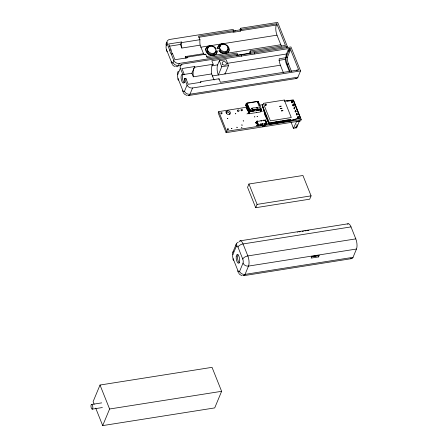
<?xml version="1.0" encoding="UTF-8"?>
<svg xmlns="http://www.w3.org/2000/svg" width="448" height="448" viewBox="0 0 448 448"><rect width="100%" height="100%" fill="white"/><g stroke="black" fill="none" stroke-linecap="round" stroke-linejoin="round"><path stroke-width="0.67" d="M256.564 121.727L256.967 121.66L257.118 122.254L256.564 121.727L256.99 121.307L258.126 124.124L257.947 125.686L262.685 124.936M247.727 109.956L248.046 108.125L247.727 109.956L248.461 112.308L248.713 111.289L247.727 109.956L248.814 111.983L248.713 111.289M256.67 122.993L256.486 122.511L255.517 122.64L256.463 122.298L256.9 122.702L257.729 125.642L256.749 125.72L257.718 125.429L257.947 123.973L257.113 122.097L256.581 122.836L255.69 123.077L256.67 122.993L257.113 122.097M258.586 103.774L257.415 101.573L246.837 103.309L246.081 105.252L246.736 107.464L245.655 105.095L246.142 103.813L247.061 103.034L257.32 101.366L258.278 101.584L261.559 109.474L260.607 111.826L261.027 110.191L260.322 109.76L260.411 108.416L261.027 110.191L260.277 111.989L248.998 113.77L249.133 111.67M265.502 120.316L265.462 120.932L265.098 120.378L265.591 120.109L264.981 120.047L265.143 120.792L264.981 120.047M264.04 124.723L266.073 124.398L266.252 122.842L265.39 119.98M260.378 124.001L260.305 124.757L262.366 124.499L262.41 123.676L260.378 124.001L260.305 124.757L262.22 124.135M258.126 124.124L257.947 125.686L256.648 122.438L256.967 121.66M291.099 122.108L293.39 128.302L296.626 127.786L297.024 124.482M265.199 120.926L265.754 120.758L266.224 123.318L266.017 122.634L266.627 122.573L265.754 120.758L265.093 120.366L264.919 120.803M292.074 102.872L292.41 101.662L291.894 102.9M293.294 105.918L293.625 104.709L293.115 105.946M294.51 108.959L294.84 107.75L294.33 108.987M295.725 112.006L296.061 110.796L295.546 112.034M296.946 115.046L297.276 113.842L296.766 115.074M298.161 118.093L298.491 116.883L297.982 118.121M248.046 108.125L247.094 109.642L246.534 108.209L247.072 106.266L246.837 103.309L250.936 111.244L258.378 110.561L260.322 109.76L257.415 101.573M266.627 122.573L266.246 124.298L266.034 123.777L267.086 123.631L266.034 123.777M172.29 63.566A4.418 2.134 -21.8 0 1 171.326 61.768L166.533 49.784A2.946 1.103 81 0 1 166.264 45.73L167.115 43.686A4.418 3.5 22.6 0 1 169.725 39.452L233.212 29.422L233.694 30.621L233.016 32.318L240.447 31.142L241.125 29.45L240.643 28.252L277.698 22.4L287.286 46.368L286.647 47.902M252.185 109.799L253.954 109.81L253.266 110.964L252.98 110.247L253.954 109.81L258.339 108.83L252.185 109.799L252.538 110.846L249.749 111.972L248.707 113.725L248.366 112.806L246.971 113.994M257.79 110.516L257.622 109.514L256.687 109.379L257.79 110.516L257.622 109.514M264.314 123.76L264.998 125.546L264.617 126.459L262.909 126.728L263.284 125.81L262.41 123.676M236.314 243.93L232.859 252.23M181.877 64.926L178.461 65.464A4.418 3.5 22.6 0 1 172.973 62.507L173.824 60.463L171.237 53.995A4.418 1.652 81 0 1 169.702 50.154L167.115 43.686M236.796 55.776L237.434 54.242L236.953 53.043L207.172 57.747L205.761 54.214A9.666 3.618 81 0 1 203.538 53.698L200.127 45.158L181.838 48.048L180.404 44.453L181.429 41.983L168.678 43.994L171.052 49.941A4.418 1.652 81 0 0 172.586 53.782L174.966 59.724L187.718 57.714L187.477 57.103A9.666 3.618 81 0 1 185.254 56.582L185.97 58.38M237.434 54.242L179.312 63.42L178.461 65.464A7.364 2.755 81 0 1 176.232 66.472M178.489 80.125A4.418 2.134 -21.8 0 1 178.035 78.551A2.946 1.103 81 0 1 177.766 74.491L180.37 68.236A4.418 3.5 22.6 0 1 182.98 64.002L241.102 54.824L241.556 56.078L241.102 54.824M200.581 82.65A9.666 3.618 81 0 0 200.726 81.654L219.016 78.764L220.427 82.298L298.71 69.938L290.08 48.367L211.803 60.726L213.214 64.26A9.666 3.618 81 0 0 211.63 73.926L193.34 76.815L191.901 73.214L194.684 66.534L181.927 68.55L184.307 74.497A4.418 1.652 81 0 0 182.426 77.05A4.418 1.652 81 0 0 184.296 82.718M241.08 54.88L290.954 46.956L300.535 70.924L297.931 77.179L189.963 94.226A4.418 3.5 22.6 0 1 184.475 91.269L187.079 85.019L184.492 78.546L185.842 78.333L188.216 84.28L200.973 82.264L200.726 81.654M209.166 46.654L209.507 45.825M300.535 70.924L192.562 87.97L189.963 94.226A7.364 2.755 81 0 1 187.734 95.234M207.659 48.787A4.418 3.5 22.6 0 0 209.709 54.673A4.418 3.5 22.6 0 0 215.376 52.041L215.678 51.318M216.328 54.113A5.891 4.67 22.6 0 0 216.787 51.822L217.134 50.994L215.723 51.212M221.654 43.904L221.312 44.733A5.891 4.67 22.6 0 0 217.498 48.765M219.369 60.721L221.766 66.713L218.31 75.012A7.364 2.755 81 0 1 217.644 64.87L219.369 60.721L226.117 59.657L228.514 65.649L225.058 73.948A7.364 2.755 81 0 1 224.851 73.394M240.447 31.142L239.954 29.91L240.643 28.252M95.698 408.111L102.693 425.6L214.71 407.91L221.62 391.311L212.038 367.343L100.016 385.034L93.106 401.632L94.142 404.219M247.078 107.145L218.753 111.614L218.204 112.941L226.083 132.658L300.686 120.882L301.241 119.549L293.356 99.837L285.757 101.035M241.125 29.45L276.83 23.811L285.454 45.382L250.236 50.943L249.732 52.158A7.364 2.755 81 0 1 248.713 53.379L237.087 55.216M250.074 53.676L250.712 52.142L250.236 50.943M254.862 53.928L254.386 52.73M102.693 425.6L109.598 409.002L100.016 385.034M226.083 132.658L226.638 131.331L218.753 111.614M281.551 46.245A7.364 2.755 81 0 1 280.823 44.755L276.993 35.168A7.364 2.755 81 0 1 276.321 25.026L276.83 23.811M248.998 113.77L249.749 111.972L249.603 110.146L255.27 109.491L260.322 109.76L258.804 109.855L261.559 109.474M284.278 101.046L293.339 100.391L300.339 117.891L290.282 120.971L270.038 124.169L268.906 123.855L265.356 116.054L262.282 105.185L262.64 104.345L262.298 105.291L269.472 122.959L290.752 119.403M257.326 121.414L257.062 120.926L257.561 121.99L257.326 121.414L264.914 120.215M289.957 71.176L287.146 64.142A7.364 2.755 81 0 1 286.474 54.001L288.204 49.851L289.554 49.638L290.08 48.367M289.346 71.344L286.317 63.778A7.364 2.755 81 0 1 285.225 59.349L288.68 51.05L288.204 49.851M291.558 71.602L288.495 63.93A7.364 2.755 81 0 1 287.269 57.478L290.03 50.837L289.554 49.638M262.366 124.499L262.175 124.953L262.909 126.728M248.942 184.016L247.565 187.337L255.707 207.71L309.697 199.186L311.08 195.866L302.932 175.493L248.942 184.016L257.09 204.389L255.707 207.71M276.786 123.105L275.475 122.046L275.436 123.318L275.475 122.046L277.054 122.455L290.55 120.327L300.339 117.891L293.339 100.391L287.308 101.181M233.582 260.271A4.418 2.134 -21.8 0 1 233.128 258.698A2.946 1.103 81 0 1 232.865 254.638L236.314 246.338A4.418 3.5 22.6 0 1 238.213 242.284M294.918 127.383L296.626 127.786L299.566 120.736L296.649 121.464L293.39 128.302M347.469 224.146A7.364 2.755 81 0 1 351.025 226.901L355.813 238.885A7.364 2.755 81 0 1 356.485 249.026L353.03 257.326L245.056 274.372A4.418 3.5 22.6 0 1 239.574 271.421L243.023 263.122A2.946 1.103 81 0 0 242.76 259.062L237.966 247.078A2.946 1.103 81 0 0 236.314 246.338M318.578 256.922L319.267 255.259L311.836 256.435L311.147 258.093L318.578 256.922L318.097 255.724M291.614 102.222L292.102 101.063L291.402 102.256M292.835 105.269L293.322 104.104L292.617 105.302M294.05 108.315L294.538 107.15L293.832 108.349M295.266 111.356L295.753 110.191L295.053 111.39M296.486 114.402L296.974 113.238L296.268 114.436M297.702 117.443L298.189 116.284L297.483 117.477M248.707 113.725L249.782 111.328L247.061 103.034M247.094 109.642L247.778 108.298L248.242 108.506M246.534 108.209L247.453 106.557L246.837 103.309L249.749 111.972M256.9 122.702L256.581 122.836L257.729 125.642L257.477 124.606L257.947 123.973M252.913 111.255L255.27 109.491L258.345 109.396L258.378 110.561L257.505 109.682M252.862 110.538L253.954 109.81M252.487 110.331L255.27 109.491L257.723 110.443M257.958 124.835L260.523 124.359M266.246 124.298L267.26 124.057L266.459 124.046M251.53 108.718L252.678 108.489L251.518 108.662L251.306 108.209L251.518 108.662M252.538 110.846L249.782 111.328L246.142 103.813M314.664 256.166L316.372 255.892M233.694 30.621L198.548 36.17L199.959 39.704A9.666 3.618 81 0 0 200.127 45.158M233.195 30.979L239.954 29.91M234.209 31.175L235.586 30.962M198.733 37.279L233.184 31.836M240.615 30.666L276.321 25.026M181.429 41.983L181.675 42.594L199.959 39.704M168.991 46.25L180.404 44.453M169.702 50.154L171.052 49.941M200.738 47.208L276.993 35.168M171.237 53.995L172.586 53.782M215.236 48.742L216.177 48.591A5.891 4.67 22.6 0 0 206.769 47.169A5.891 4.67 22.6 0 0 209.916 55.042A5.891 4.67 22.6 0 0 217.134 50.994M219.279 48.104L217.868 48.328A5.891 4.67 22.6 0 1 225.081 44.279A5.891 4.67 22.6 0 1 228.228 52.147A5.891 4.67 22.6 0 1 218.826 50.725L220.237 50.501L219.89 51.33A4.418 3.5 22.6 0 0 224.98 53.066A4.418 3.5 22.6 0 0 227.472 49.554M185.254 56.582L203.538 53.698M215.376 52.041L216.787 51.822M187.477 57.103L205.761 54.214M206.595 56.476L280.823 44.755M250.712 52.142L287.286 46.368M288.68 51.05L290.03 50.837M193.34 76.815A9.666 3.618 81 0 1 194.925 67.144L213.214 64.26M211.568 65.834L217.644 64.87M227.147 63.37L286.474 54.001M221.766 66.713L228.514 65.649M287.269 57.478L279.171 58.755A7.364 2.755 81 0 0 280.392 65.212L283.461 72.878M182.504 74.698L191.901 73.214M184.492 78.546A4.418 1.652 81 0 1 183.26 83.082A4.418 1.652 81 0 1 181.082 77.633A4.418 1.652 81 0 1 182.958 74.71L184.307 74.497M278.897 60.351L285.225 59.349M212.24 75.975L280.392 65.212M287.146 64.142L288.495 63.93M184.285 82.326L184.873 82.236M296.346 70.23L297.696 70.017M188.765 95.502L296.587 78.473M259.51 105.179L262.965 104.636M262.875 104.944L262.282 105.185L268.906 123.855L275.705 122.668M225.798 111.742L227.181 111.524M279.535 106.338L281.154 106.086M279.793 106.506L281.053 106.305M280.392 108.478L282.01 108.226M280.47 108.674L281.91 108.444M281.316 110.796L282.694 110.578M281.389 110.97L283.03 110.712M256.99 121.307L257.398 121.246M256.648 122.438L257.393 122.321L257.208 121.005L257.695 121.822M262.556 124.04L266.213 123.463M226.638 131.331L263.25 125.552M264.628 125.334L301.241 119.549M257.09 204.389L311.08 195.866M240.122 240.834L348.236 223.765M298.872 231.885L300.205 231.672M302.193 231.358L303.526 231.151M304.853 230.938L306.18 230.731M307.507 230.518L308.834 230.311M351.025 226.901L243.051 243.947A4.418 2.134 -21.8 0 0 237.966 247.078M355.813 238.885L247.845 255.931A4.418 2.134 -21.8 0 0 242.76 259.062M356.485 249.026L248.511 266.078A4.418 3.5 22.6 0 1 243.023 263.122M311.343 256.788L318.595 255.662M243.863 275.649L351.686 258.619M91.566 404.477L101.69 402.881M92.243 409.142A2.358 0.879 81 0 0 92.501 405.591A2.358 0.879 81 0 0 90.972 405.698A2.358 0.879 81 0 0 92.243 409.142L102.368 407.54M109.598 409.002L221.62 391.311M256.934 107.862L256.704 107.346L256.934 107.862L258.182 107.671L252.605 107.918M263.284 125.81L264.998 125.546M250.757 110.219L249.603 110.146L250.936 111.244M256.575 125.289L257.718 125.429L257.342 125.143M186.928 95.446L184.694 94.343L183.512 92.982M260.271 110.93L262.304 111.58M175.297 66.662L173.354 65.699L172.183 64.467M241.898 275.576L239.949 274.613L238.778 273.381M266.017 122.634L266.308 122.763M257.505 109.805L256.687 109.379L257.914 110.23M257.477 124.606L257.768 124.824M247.072 106.266L247.453 106.557M256.648 121.52L257.286 122.03M245.655 105.095L246.736 107.464M263.306 120.042L263.788 120.865M261.274 120.366L261.755 121.184M296.066 126.538L296.626 127.786M293.821 103.387L294.907 106.098M262.366 104.994L265.356 116.054M252.98 110.247L253.266 110.964M211.63 73.926L214.066 80.024M194.684 66.534L194.925 67.144M180.37 68.236L182.958 74.71M178.035 78.551L182.823 90.535A4.418 2.134 -21.8 0 0 183.518 92.232M233.128 258.698L237.922 270.682A4.418 2.134 -21.8 0 0 238.616 272.378M265.222 104.748L265.574 105.75M258.955 103.986L258.278 101.584L258.541 103.281M265.871 123.245L266.073 124.398M215.718 51.05A4.418 3.5 22.6 0 1 210.034 53.833A4.418 3.5 22.6 0 1 208.158 47.824M227.78 48.558A4.418 3.5 22.6 0 1 222.337 51.974A4.418 3.5 22.6 0 1 220.545 45.718M218.943 48.658A4.418 3.5 22.6 0 1 220.198 46.553M172.973 62.507A2.946 1.103 81 0 1 171.326 61.768M167.227 51.481A4.418 2.134 -21.8 0 1 166.533 49.784M166.264 45.73A4.418 3.5 22.6 0 1 167.177 42.19M181.838 48.048A9.666 3.618 81 0 1 181.675 42.594M179.312 63.42A4.418 3.5 22.6 0 1 173.824 60.463M205.402 50.002A5.891 4.67 22.6 0 1 210 46.581M214.9 48.406A5.891 4.67 22.6 0 1 215.555 49.073M227.539 46.973A5.891 4.67 22.6 0 1 228.402 52.315M297.931 77.179A7.364 2.755 81 0 1 295.758 78.221M184.475 91.269A2.946 1.103 81 0 1 182.823 90.535M177.766 74.491A4.418 3.5 22.6 0 1 178.394 71.193M185.842 78.333A4.418 1.652 81 0 1 185.954 79.47M219.016 78.764A9.666 3.618 81 0 1 218.91 79.554M192.562 87.97A4.418 3.5 22.6 0 1 187.079 85.019M226.072 112.577A2.212 1.753 22.6 0 1 228.525 112.42A2.212 1.753 22.6 0 1 229.846 114.414M221.082 113.887A0.655 0.521 22.6 0 1 221.318 114.01M227.343 129.987A0.655 0.521 22.6 0 1 227.769 130.144M237.653 111.222A0.812 0.644 22.6 0 1 238.123 111.334M241.242 110.69A0.812 0.644 22.6 0 1 241.69 110.874M291.435 102.021A0.75 0.594 22.6 0 1 291.906 102.077M292.757 105.056A0.75 0.594 22.6 0 1 293.121 105.123M294.118 108.108A0.75 0.594 22.6 0 1 294.336 108.17M295.014 111.166A0.75 0.594 22.6 0 1 295.624 111.244M295.988 111.591A0.75 0.594 22.6 0 1 296.055 111.782M296.335 114.19A0.75 0.594 22.6 0 1 296.772 114.257M298.486 118.065A0.75 0.594 22.6 0 1 297.937 118.468M297.696 117.23A0.75 0.594 22.6 0 1 297.993 117.298M239.092 241.758A7.364 2.755 81 0 1 243.051 243.947L247.845 255.931A7.364 2.755 81 0 1 248.511 266.078L245.056 274.372A7.364 2.755 81 0 1 242.833 275.38M353.03 257.326A7.364 2.755 81 0 1 350.689 258.25M297.41 232.266A7.364 2.755 81 0 1 297.545 232.092M239.574 271.421A2.946 1.103 81 0 1 237.922 270.682M232.865 254.638A4.418 3.5 22.6 0 1 233.492 251.339M239.394 262.864A4.418 1.652 81 0 1 237.67 258.972A4.418 1.652 81 0 1 238.067 254.677M227.444 118.401L227.881 118.513L227.45 118.384M231.504 128.559L231.941 128.666L231.504 128.559M235.407 113.702L235.838 113.809L235.407 113.686M236.807 127.238L237.238 127.344L236.807 127.238M241.578 127.775L242.015 127.882L241.584 127.758M241.746 124.998L242.178 125.11L241.746 124.998M243.197 120.887L243.634 120.994L243.202 120.865M254.514 116.833L254.951 116.939L254.526 116.799M256.362 112.336L256.794 112.442L256.368 112.314M257.09 116.43L257.522 116.536L257.096 116.39M261.027 120.406L261.464 120.512L261.038 120.366M270.077 122.898L270.306 123.525L270.077 122.898M271.426 122.685L271.656 123.312L271.426 122.685M272.776 122.472L273.006 123.099L272.776 122.472M274.126 122.259L274.355 122.881L274.126 122.259M276.825 121.834L277.054 122.455L276.825 121.834M278.174 121.621L278.404 122.242L278.174 121.621M279.524 121.408L279.754 122.03L279.524 121.408M280.874 121.195L281.103 121.817L280.874 121.195M282.223 120.982L282.453 121.604L282.223 120.982M283.573 120.77L283.802 121.391L283.573 120.77M284.922 120.557L285.152 121.178L284.922 120.557M286.272 120.338L286.502 120.966L286.272 120.338M287.622 120.126L287.851 120.753L287.622 120.126M288.971 119.913L289.201 120.54L288.971 119.913M290.321 119.7L290.55 120.327L290.321 119.7M284.284 100.038L263.362 103.342L270.357 120.837L291.278 117.538L284.284 100.038M208.309 51.442A4.418 3.5 22.6 0 0 215.706 51.783A4.418 3.5 22.6 0 0 211.294 46.144A4.418 3.5 22.6 0 0 208.309 51.442M220.461 49.521A4.418 3.5 22.6 0 0 227.853 49.862A4.418 3.5 22.6 0 0 223.44 44.223A4.418 3.5 22.6 0 0 220.461 49.521M222.662 64.316A2.212 1.753 22.6 0 0 226.318 64.26A2.212 1.753 22.6 0 0 223.905 61.55A2.212 1.753 22.6 0 0 222.662 64.316M226.554 113.506A2.212 1.753 22.6 0 0 230.244 113.607A2.212 1.753 22.6 0 0 227.976 110.818A2.212 1.753 22.6 0 0 226.554 113.506M221.015 113.338A0.655 0.521 22.6 0 0 222.102 113.327A0.655 0.521 22.6 0 0 221.39 112.521A0.655 0.521 22.6 0 0 221.015 113.338M227.466 129.472A0.655 0.521 22.6 0 0 228.553 129.461A0.655 0.521 22.6 0 0 227.842 128.654A0.655 0.521 22.6 0 0 227.466 129.472M237.737 110.88A0.812 0.644 22.6 0 0 239.086 110.919A0.812 0.644 22.6 0 0 238.258 109.894A0.812 0.644 22.6 0 0 237.737 110.88M241.164 110.337A0.812 0.644 22.6 0 0 242.519 110.376A0.812 0.644 22.6 0 0 241.685 109.351A0.812 0.644 22.6 0 0 241.164 110.337M265.244 104.927A0.739 0.582 22.6 0 0 266.476 105.017A0.739 0.582 22.6 0 0 265.776 104.065A0.739 0.582 22.6 0 0 265.244 104.927M236.191 256.794A4.418 1.652 81 0 0 238.582 263.25A4.418 1.652 81 0 0 239.058 256.592A4.418 1.652 81 0 0 236.191 256.794"/></g></svg>
